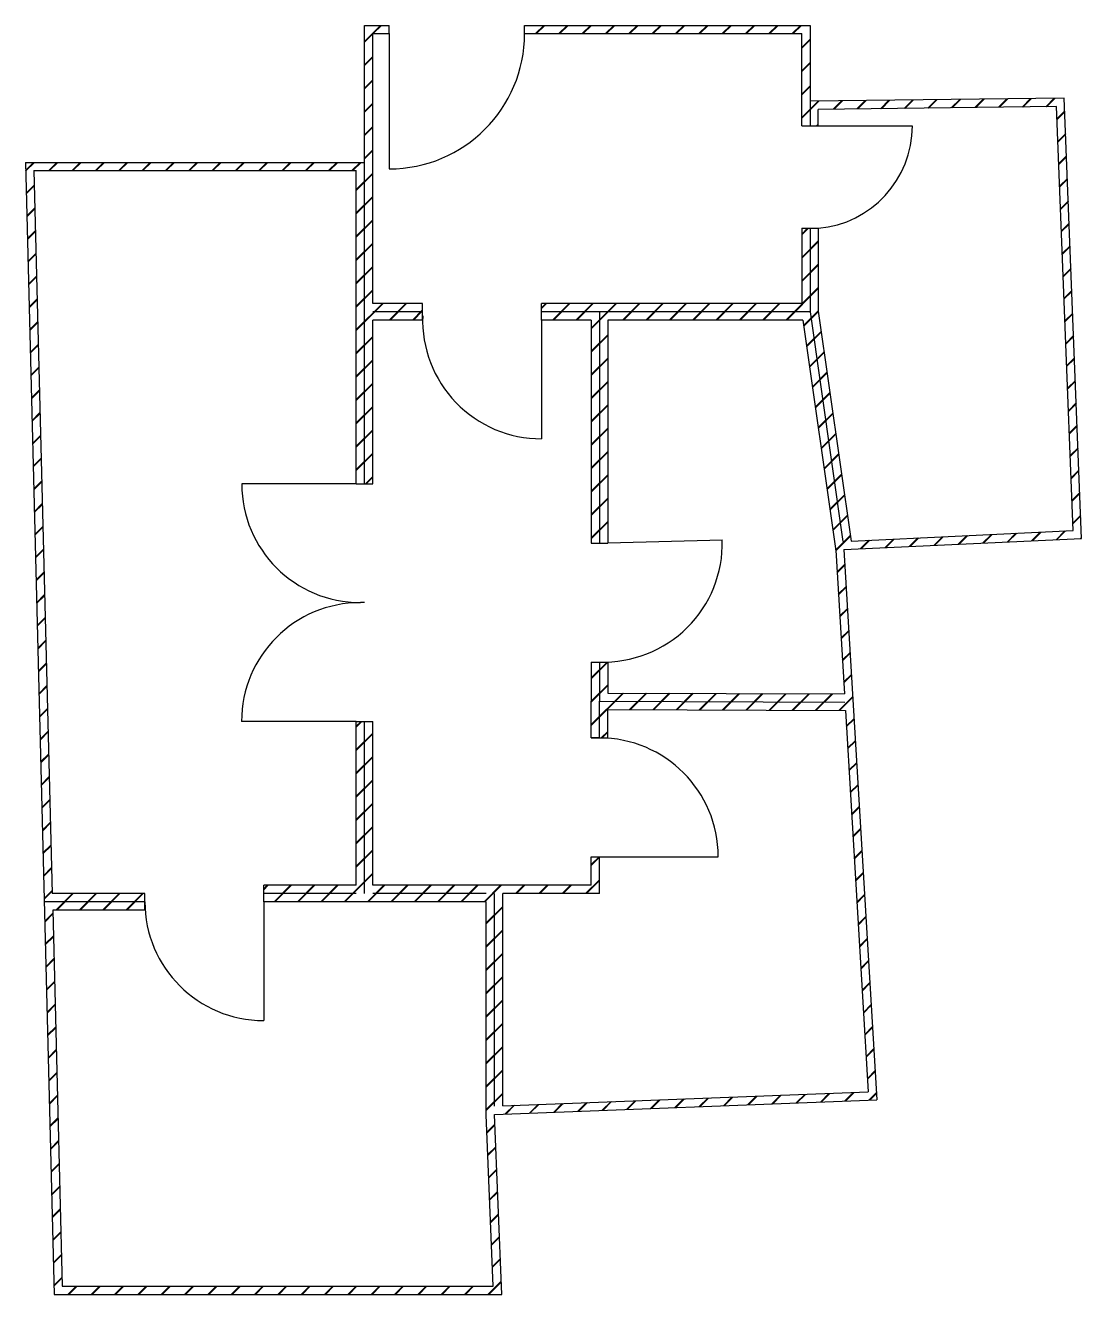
# Model space of a CAD drawing. Header units: millimetres. Extents: x -12.4 to 0.5, y -11.8 to 3.6.
import ezdxf

# ---------------------------------------------------------------- set-up
doc = ezdxf.new("R2010")
doc.units = ezdxf.units.MM

msp = doc.modelspace()

# ---------------------------------------------------------------- hatches: boundary and pattern name
h = msp.add_hatch()
h.set_pattern_fill('JIS_LC_20A', color=256, scale=0.01)
h.paths.add_polyline_path([(-8.139, 3.452), (-7.939, 3.452), (-7.939, 3.552), (-8.239, 3.552), (-8.239, 0.08), (-8.239, -2.007), (-8.139, -2.007), (-8.139, -0.02), (-7.535, -0.02), (-7.535, 0.18), (-8.139, 0.18)])
h.paths.add_polyline_path([(-8.239, 1.891), (-12.351, 1.891), (-12.123, -7.073), (-10.902, -7.073), (-10.902, -6.973), (-12.025, -6.973), (-12.249, 1.791), (-8.339, 1.791), (-8.339, 0.08), (-8.339, -2.007), (-8.239, -2.007), (-8.239, 0.08)])
h.paths.add_polyline_path([(-2.838, 3.552), (-6.299, 3.552), (-6.299, 3.452), (-2.938, 3.452), (-2.938, 2.632), (-2.938, 2.332), (-2.838, 2.332)])
h.paths.add_polyline_path([(-2.838, 1.092), (-2.938, 1.092), (-2.938, 0.18), (-6.095, 0.18), (-6.095, 0.08), (-2.838, 0.08)], flags=17)
h.paths.add_polyline_path([(-5.391, 0.08), (-6.095, 0.08), (-6.095, -0.02), (-5.491, -0.02), (-5.491, -2.727), (-5.391, -2.727)], flags=17)
h.paths.add_polyline_path([(-2.427, -2.804), (0.455, -2.669), (0.245, 2.669), (-2.838, 2.632), (-2.838, 2.332), (-2.738, 2.332), (-2.738, 2.533), (0.149, 2.567), (0.351, -2.573), (-2.341, -2.7), (-2.738, 0.087), (-2.738, 1.092), (-2.838, 1.092), (-2.838, 0.08), (-5.391, 0.08), (-5.391, -2.727), (-5.291, -2.727), (-5.291, -0.02), (-2.925, -0.02), (-2.527, -2.814), (-2.422, -4.553), (-5.291, -4.542), (-5.291, -4.167), (-5.391, -4.167), (-5.391, -4.641), (-5.391, -5.087), (-5.291, -5.087), (-5.291, -4.742), (-2.41, -4.753), (-2.133, -9.379), (-6.564, -9.546), (-6.564, -6.973), (-5.391, -6.973), (-5.391, -6.527), (-5.491, -6.527), (-5.491, -6.873), (-8.139, -6.873), (-8.139, -4.887), (-8.339, -4.887), (-8.339, -6.873), (-9.462, -6.873), (-9.462, -7.073), (-8.239, -7.073), (-6.764, -7.073), (-6.764, -9.654), (-6.681, -11.735), (-11.904, -11.735), (-12.02, -7.173), (-10.902, -7.173), (-10.902, -7.073), (-12.123, -7.073), (-12.001, -11.835), (-6.576, -11.835), (-6.664, -9.65), (-2.027, -9.475)])
h.paths.add_polyline_path([(-5.391, -4.641), (-5.391, -4.167), (-5.491, -4.167), (-5.491, -4.641), (-5.491, -5.087), (-5.391, -5.087)], flags=17)

# ---------------------------------------------------------------- linework, layer by layer
for p, q in [((-8.239, 3.552), (-7.939, 3.552)), ((-8.239, 0.08), (-8.239, 3.552)), ((-7.939, 3.452), (-7.939, 3.552)), ((-6.299, 3.552), (-2.838, 3.552)), ((-6.299, 3.452), (-6.299, 3.552)), ((-2.838, 3.552), (-2.838, 2.332)), ((-8.139, 3.452), (-7.939, 3.452)), ((-8.139, 0.18), (-8.139, 3.452)), ((-7.939, 3.452), (-7.939, 1.812)), ((-6.299, 3.452), (-2.938, 3.452)), ((-2.938, 2.632), (-2.938, 3.452)), ((-2.938, 2.332), (-2.938, 2.632)), ((0.245, 2.669), (-2.838, 2.632)), ((0.455, -2.669), (0.245, 2.669)), ((0.149, 2.567), (-2.738, 2.533)), ((-2.738, 2.332), (-2.738, 2.533)), ((0.351, -2.573), (0.149, 2.567)), ((-2.938, 2.332), (-2.738, 2.332)), ((-2.738, 2.332), (-1.598, 2.332)), ((-12.351, 1.891), (-12.001, -11.835)), ((-12.351, 1.891), (-8.239, 1.891)), ((-12.249, 1.791), (-12.025, -6.973)), ((-12.249, 1.791), (-8.339, 1.791)), ((-8.339, 0.08), (-8.339, 1.791)), ((-2.938, 1.092), (-2.938, 0.18)), ((-2.938, 1.092), (-2.738, 1.092)), ((-2.838, 1.092), (-2.838, 0.08)), ((-2.738, 1.092), (-2.738, 0.087)), ((-7.535, 0.18), (-8.139, 0.18)), ((-7.535, -0.02), (-7.535, 0.18)), ((-2.938, 0.18), (-6.095, 0.18)), ((-6.095, -0.02), (-6.095, 0.18)), ((-8.339, -2.007), (-8.339, 0.08)), ((-8.239, -2.007), (-8.239, 0.08)), ((-7.535, 0.08), (-8.139, 0.08)), ((-2.838, 0.08), (-6.095, 0.08)), ((-5.391, 0.08), (-5.391, -2.727)), ((-2.838, 0.08), (-2.441, -2.705)), ((-2.738, 0.087), (-2.341, -2.7)), ((-7.535, -0.02), (-8.139, -0.02)), ((-8.139, -2.007), (-8.139, -0.02)), ((-5.491, -0.02), (-6.095, -0.02)), ((-6.095, -0.02), (-6.095, -1.46)), ((-5.491, -0.02), (-5.491, -2.727)), ((-5.291, -0.02), (-5.291, -2.727)), ((-2.925, -0.02), (-5.291, -0.02)), ((-2.925, -0.02), (-2.526, -2.818)), ((-8.339, -2.007), (-9.728, -2.007)), ((-8.339, -2.007), (-8.289, -2.007)), ((-8.239, -2.007), (-8.139, -2.007)), ((-2.341, -2.7), (0.351, -2.573)), ((-5.491, -2.727), (-5.291, -2.727)), ((-3.901, -2.69), (-5.291, -2.724)), ((-2.427, -2.804), (0.455, -2.669)), ((-2.527, -2.81), (-2.422, -4.553)), ((-2.427, -2.804), (-2.027, -9.475)), ((-5.491, -4.167), (-5.491, -4.641)), ((-5.491, -4.167), (-5.291, -4.167)), ((-5.391, -4.167), (-5.391, -4.641)), ((-5.291, -4.167), (-5.291, -4.542)), ((-5.291, -4.542), (-2.422, -4.553)), ((-5.291, -4.542), (-2.422, -4.553)), ((-5.491, -5.087), (-5.491, -4.641)), ((-5.391, -4.641), (-2.416, -4.653)), ((-5.391, -5.087), (-5.391, -4.641)), ((-5.391, -4.741), (-5.391, -4.741)), ((-5.291, -5.087), (-5.291, -4.742)), ((-5.291, -4.742), (-2.41, -4.753)), ((-2.41, -4.753), (-2.133, -9.379)), ((-8.339, -4.887), (-9.73, -4.887)), ((-8.339, -6.873), (-8.339, -4.887)), ((-8.339, -4.887), (-8.139, -4.887)), ((-8.239, -6.973), (-8.239, -4.887)), ((-8.139, -6.873), (-8.139, -4.887)), ((-5.491, -5.087), (-5.291, -5.087)), ((-5.491, -6.873), (-5.491, -6.527)), ((-5.491, -6.527), (-5.391, -6.527)), ((-5.391, -6.973), (-5.391, -6.527)), ((-5.391, -6.527), (-3.951, -6.527)), ((-8.339, -6.873), (-9.462, -6.873)), ((-9.462, -7.073), (-9.462, -6.873)), ((-5.491, -6.873), (-8.139, -6.873)), ((-10.902, -7.073), (-12.123, -7.073)), ((-10.902, -6.973), (-12.025, -6.973)), ((-10.902, -7.173), (-10.902, -6.973)), ((-8.339, -6.973), (-9.462, -6.973)), ((-8.239, -7.073), (-9.462, -7.073)), ((-9.462, -7.073), (-9.462, -8.513)), ((-6.764, -7.073), (-8.239, -7.073)), ((-6.764, -6.973), (-8.139, -6.973)), ((-6.764, -9.654), (-6.764, -7.073)), ((-6.664, -9.55), (-6.664, -6.973)), ((-5.391, -6.973), (-6.564, -6.973)), ((-6.564, -9.546), (-6.564, -6.973)), ((-10.902, -7.173), (-12.02, -7.173)), ((-12.02, -7.173), (-11.904, -11.735)), ((-6.564, -9.546), (-2.133, -9.379)), ((-6.664, -9.65), (-2.027, -9.475)), ((-6.681, -11.735), (-6.764, -9.654)), ((-6.576, -11.835), (-6.664, -9.65)), ((-12.001, -11.835), (-6.576, -11.835)), ((-11.904, -11.735), (-6.681, -11.735))]:
    msp.add_line(p, q)
for points in [[(-8.289, -2.007), (-8.239, -2.007)], [(-8.239, -3.446), (-8.289, -3.446)], [(-8.239, -3.446), (-8.289, -3.446)], [(-8.289, -4.887), (-8.239, -4.887)], [(-5.391, -5.087), (-5.491, -5.087)], [(-5.491, -6.527), (-5.391, -6.527)]]:
    msp.add_lwpolyline(points)
for centre, radius, start, end in [((-7.939, 3.452), 1.64, 270, 0), ((-2.845, 2.335), 1.248, 274.9488, 359.8631), ((-6.095, -0.02), 1.44, 178.0102, 270), ((-8.289, -2.007), 1.439, 180, 270), ((-5.344, -2.724), 1.443, 268.1478, 1.3531), ((-8.289, -4.887), 1.441, 90, 180), ((-5.391, -6.527), 1.44, 0, 90), ((-9.462, -7.073), 1.44, 180.0087, 269.9913)]:
    msp.add_arc(centre, radius, start, end)

doc.saveas('drawing.dxf')
